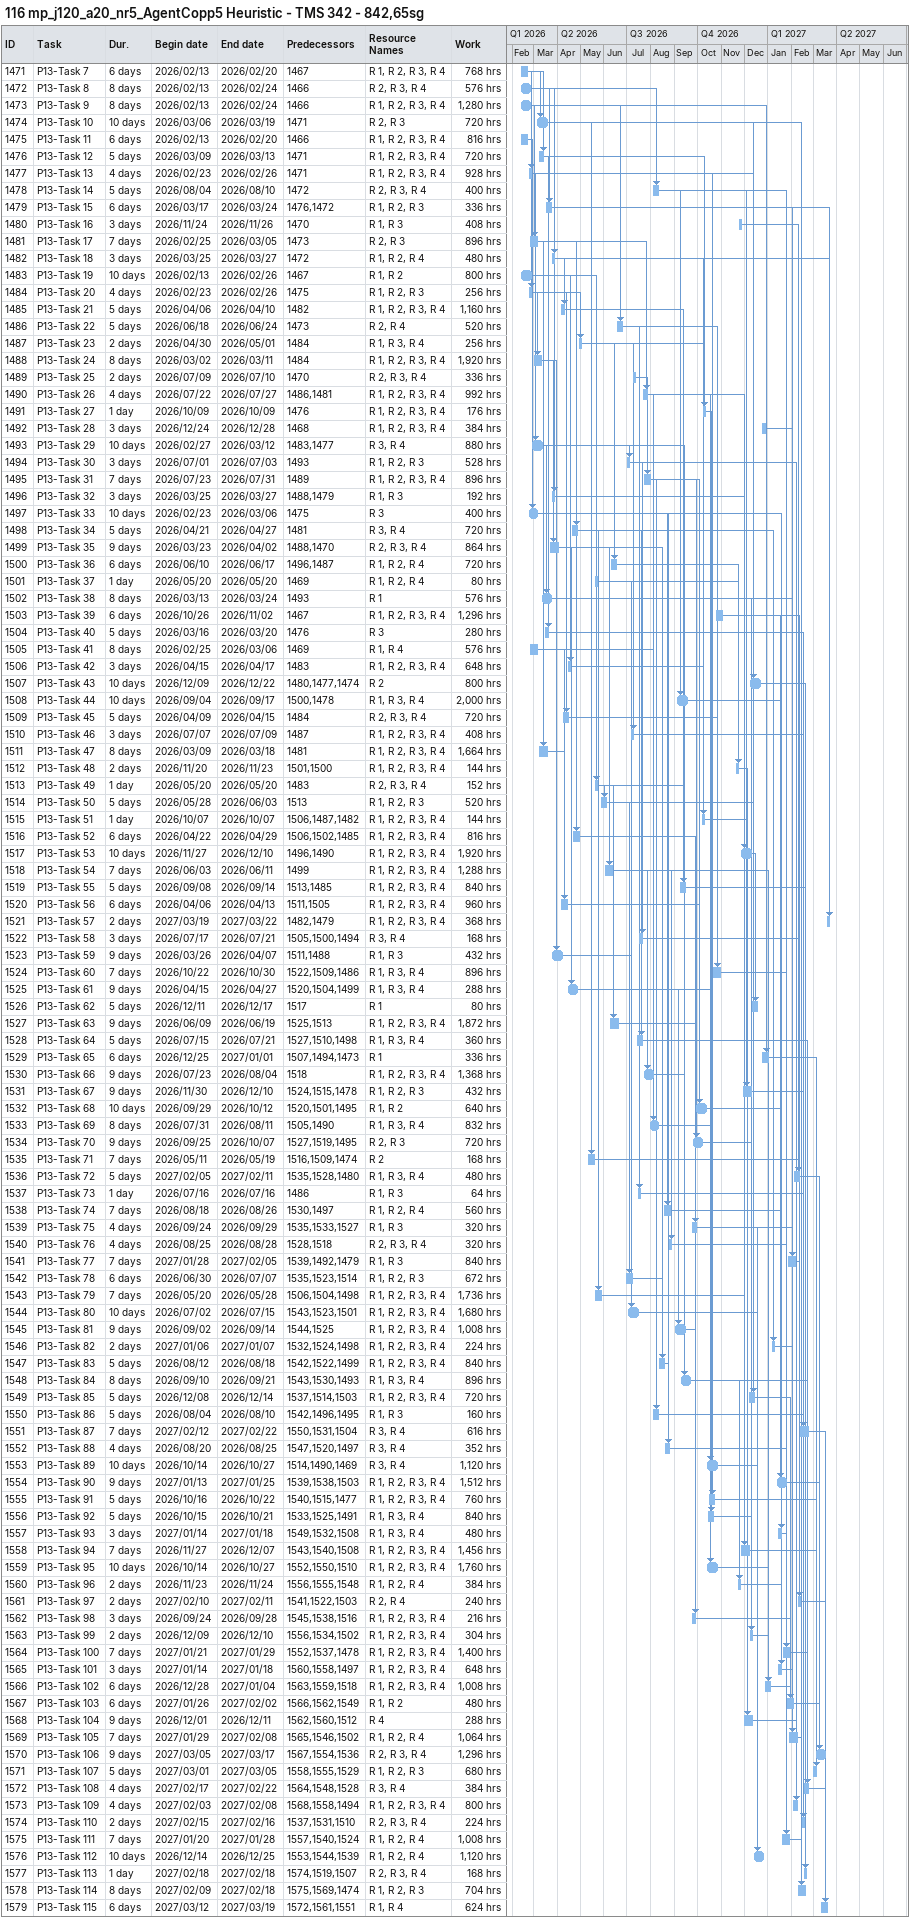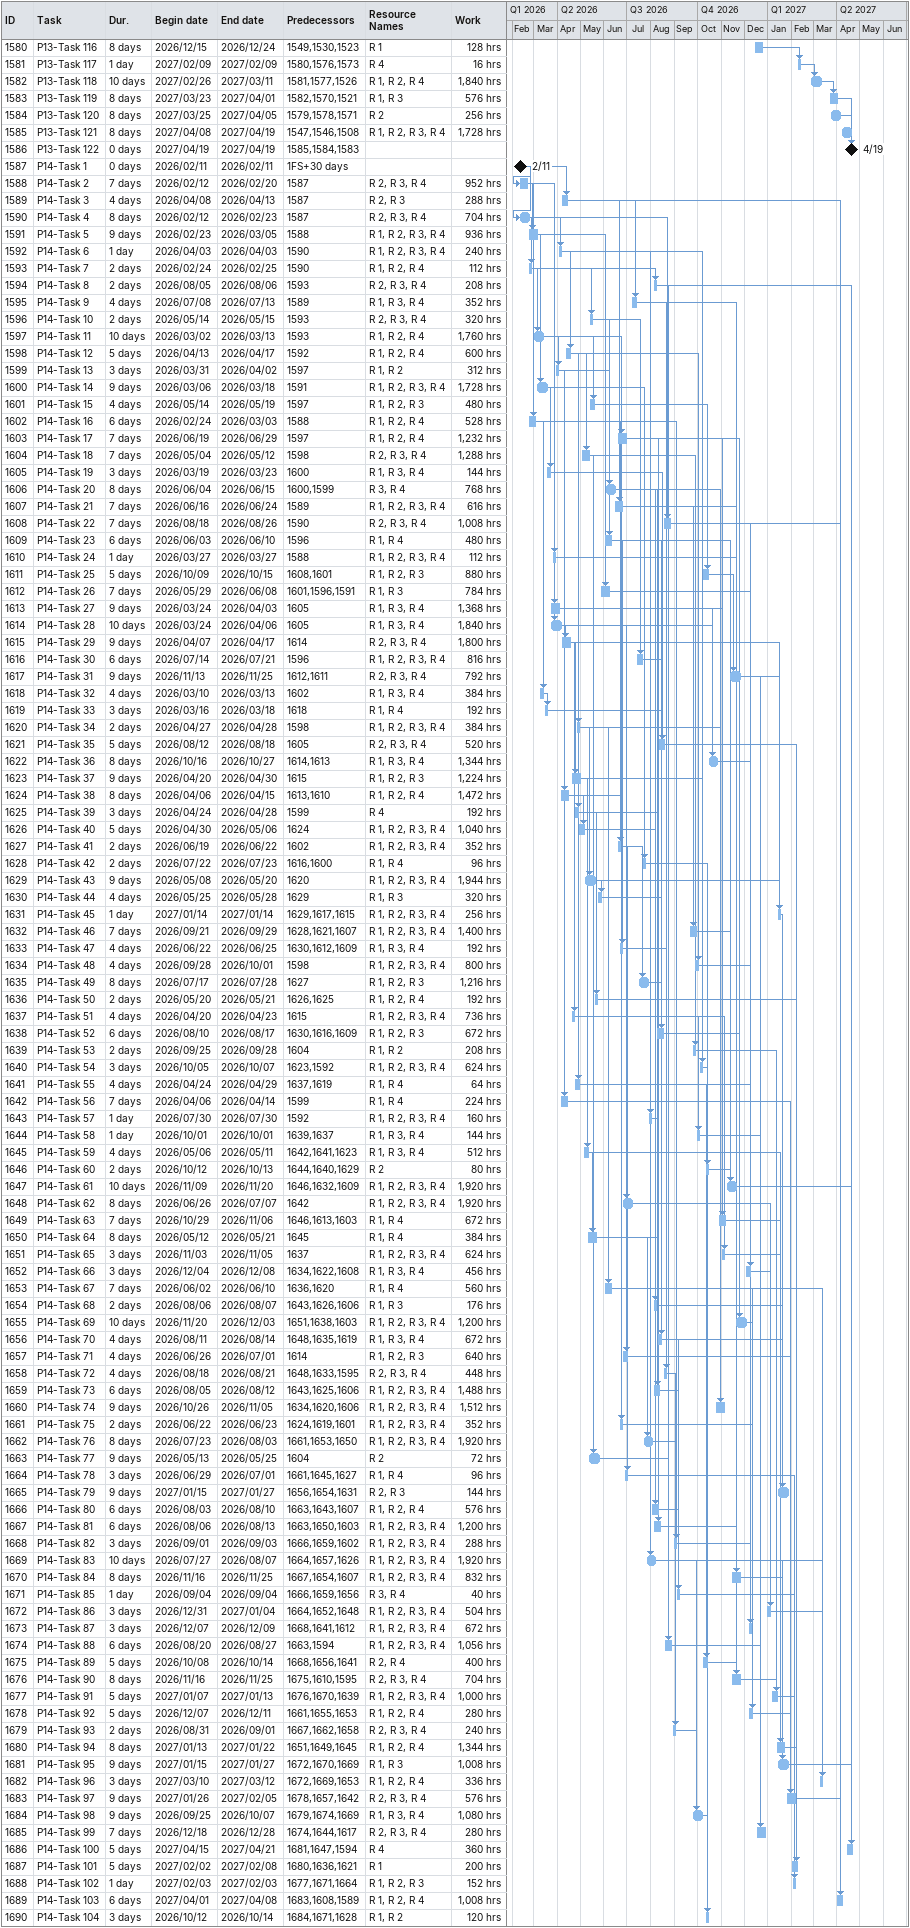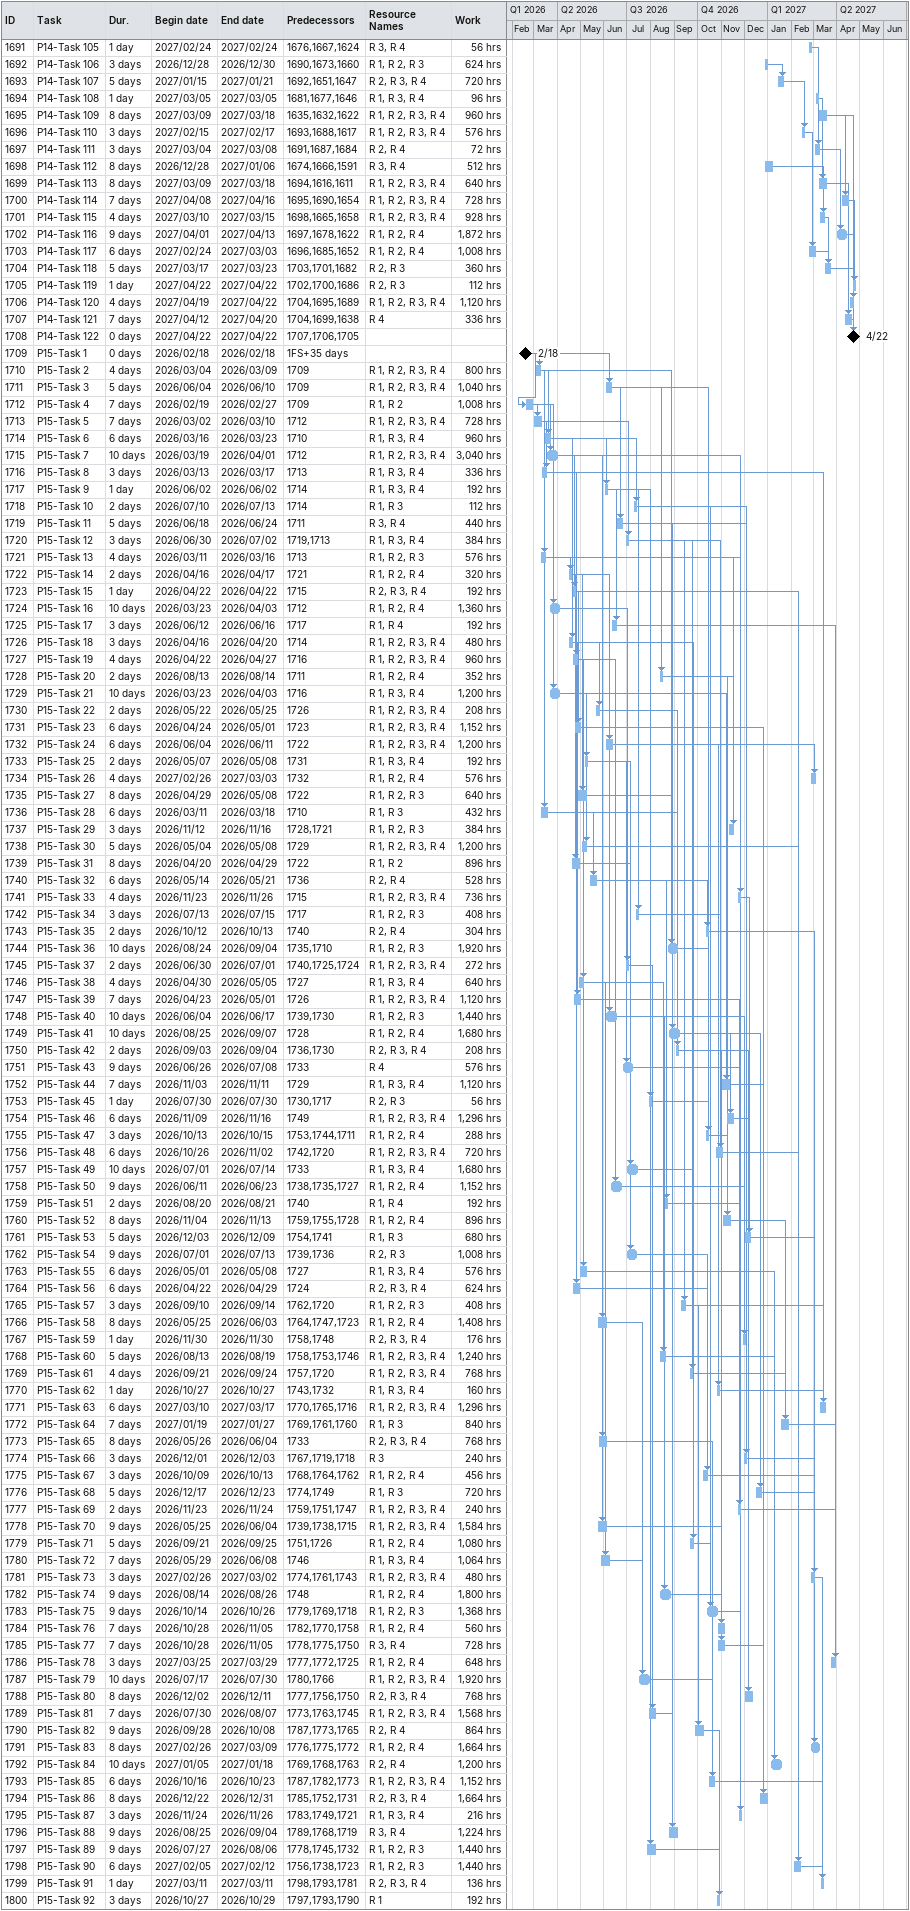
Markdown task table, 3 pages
116 mp_j120_a20_nr5_AgentCopp5 Heuristic - TMS 342 - 842,65sg

| ID | Task | Duration | Start | Finish | Predecessors | Resources | Work (h) |
|---|---|---|---|---|---|---|---|
| 1471 | P13-Task 7 | 6d | 2026-02-13 | 2026-02-20 | 1467 | R 1, R 2, R 3, R 4 | 768 |
| 1472 | P13-Task 8 | 8d | 2026-02-13 | 2026-02-24 | 1466 | R 2, R 3, R 4 | 576 |
| 1473 | P13-Task 9 | 8d | 2026-02-13 | 2026-02-24 | 1466 | R 1, R 2, R 3, R 4 | 1280 |
| 1474 | P13-Task 10 | 10d | 2026-03-06 | 2026-03-19 | 1471 | R 2, R 3 | 720 |
| 1475 | P13-Task 11 | 6d | 2026-02-13 | 2026-02-20 | 1466 | R 1, R 2, R 3, R 4 | 816 |
| 1476 | P13-Task 12 | 5d | 2026-03-09 | 2026-03-13 | 1471 | R 1, R 2, R 3, R 4 | 720 |
| 1477 | P13-Task 13 | 4d | 2026-02-23 | 2026-02-26 | 1471 | R 1, R 2, R 3, R 4 | 928 |
| 1478 | P13-Task 14 | 5d | 2026-08-04 | 2026-08-10 | 1472 | R 2, R 3, R 4 | 400 |
| 1479 | P13-Task 15 | 6d | 2026-03-17 | 2026-03-24 | 1476, 1472 | R 1, R 2, R 3 | 336 |
| 1480 | P13-Task 16 | 3d | 2026-11-24 | 2026-11-26 | 1470 | R 1, R 3 | 408 |
| 1481 | P13-Task 17 | 7d | 2026-02-25 | 2026-03-05 | 1473 | R 2, R 3 | 896 |
| 1482 | P13-Task 18 | 3d | 2026-03-25 | 2026-03-27 | 1472 | R 1, R 2, R 4 | 480 |
| 1483 | P13-Task 19 | 10d | 2026-02-13 | 2026-02-26 | 1467 | R 1, R 2 | 800 |
| 1484 | P13-Task 20 | 4d | 2026-02-23 | 2026-02-26 | 1475 | R 1, R 2, R 3 | 256 |
| 1485 | P13-Task 21 | 5d | 2026-04-06 | 2026-04-10 | 1482 | R 1, R 2, R 3, R 4 | 1160 |
| 1486 | P13-Task 22 | 5d | 2026-06-18 | 2026-06-24 | 1473 | R 2, R 4 | 520 |
| 1487 | P13-Task 23 | 2d | 2026-04-30 | 2026-05-01 | 1484 | R 1, R 3, R 4 | 256 |
| 1488 | P13-Task 24 | 8d | 2026-03-02 | 2026-03-11 | 1484 | R 1, R 2, R 3, R 4 | 1920 |
| 1489 | P13-Task 25 | 2d | 2026-07-09 | 2026-07-10 | 1470 | R 2, R 3, R 4 | 336 |
| 1490 | P13-Task 26 | 4d | 2026-07-22 | 2026-07-27 | 1486, 1481 | R 1, R 2, R 3, R 4 | 992 |
| 1491 | P13-Task 27 | 1d | 2026-10-09 | 2026-10-09 | 1476 | R 1, R 2, R 3, R 4 | 176 |
| 1492 | P13-Task 28 | 3d | 2026-12-24 | 2026-12-28 | 1468 | R 1, R 2, R 3, R 4 | 384 |
| 1493 | P13-Task 29 | 10d | 2026-02-27 | 2026-03-12 | 1483, 1477 | R 3, R 4 | 880 |
| 1494 | P13-Task 30 | 3d | 2026-07-01 | 2026-07-03 | 1493 | R 1, R 2, R 3 | 528 |
| 1495 | P13-Task 31 | 7d | 2026-07-23 | 2026-07-31 | 1489 | R 1, R 2, R 3, R 4 | 896 |
| 1496 | P13-Task 32 | 3d | 2026-03-25 | 2026-03-27 | 1488, 1479 | R 1, R 3 | 192 |
| 1497 | P13-Task 33 | 10d | 2026-02-23 | 2026-03-06 | 1475 | R 3 | 400 |
| 1498 | P13-Task 34 | 5d | 2026-04-21 | 2026-04-27 | 1481 | R 3, R 4 | 720 |
| 1499 | P13-Task 35 | 9d | 2026-03-23 | 2026-04-02 | 1488, 1470 | R 2, R 3, R 4 | 864 |
| 1500 | P13-Task 36 | 6d | 2026-06-10 | 2026-06-17 | 1496, 1487 | R 1, R 2, R 4 | 720 |
| 1501 | P13-Task 37 | 1d | 2026-05-20 | 2026-05-20 | 1469 | R 1, R 2, R 4 | 80 |
| 1502 | P13-Task 38 | 8d | 2026-03-13 | 2026-03-24 | 1493 | R 1 | 576 |
| 1503 | P13-Task 39 | 6d | 2026-10-26 | 2026-11-02 | 1467 | R 1, R 2, R 3, R 4 | 1296 |
| 1504 | P13-Task 40 | 5d | 2026-03-16 | 2026-03-20 | 1476 | R 3 | 280 |
| 1505 | P13-Task 41 | 8d | 2026-02-25 | 2026-03-06 | 1469 | R 1, R 4 | 576 |
| 1506 | P13-Task 42 | 3d | 2026-04-15 | 2026-04-17 | 1483 | R 1, R 2, R 3, R 4 | 648 |
| 1507 | P13-Task 43 | 10d | 2026-12-09 | 2026-12-22 | 1480, 1477, 1474 | R 2 | 800 |
| 1508 | P13-Task 44 | 10d | 2026-09-04 | 2026-09-17 | 1500, 1478 | R 1, R 3, R 4 | 2000 |
| 1509 | P13-Task 45 | 5d | 2026-04-09 | 2026-04-15 | 1484 | R 2, R 3, R 4 | 720 |
| 1510 | P13-Task 46 | 3d | 2026-07-07 | 2026-07-09 | 1487 | R 1, R 2, R 3, R 4 | 408 |
| 1511 | P13-Task 47 | 8d | 2026-03-09 | 2026-03-18 | 1481 | R 1, R 2, R 3, R 4 | 1664 |
| 1512 | P13-Task 48 | 2d | 2026-11-20 | 2026-11-23 | 1501, 1500 | R 1, R 2, R 3, R 4 | 144 |
| 1513 | P13-Task 49 | 1d | 2026-05-20 | 2026-05-20 | 1483 | R 2, R 3, R 4 | 152 |
| 1514 | P13-Task 50 | 5d | 2026-05-28 | 2026-06-03 | 1513 | R 1, R 2, R 3 | 520 |
| 1515 | P13-Task 51 | 1d | 2026-10-07 | 2026-10-07 | 1506, 1487, 1482 | R 1, R 2, R 3, R 4 | 144 |
| 1516 | P13-Task 52 | 6d | 2026-04-22 | 2026-04-29 | 1506, 1502, 1485 | R 1, R 2, R 3, R 4 | 816 |
| 1517 | P13-Task 53 | 10d | 2026-11-27 | 2026-12-10 | 1496, 1490 | R 1, R 2, R 3, R 4 | 1920 |
| 1518 | P13-Task 54 | 7d | 2026-06-03 | 2026-06-11 | 1499 | R 1, R 2, R 3, R 4 | 1288 |
| 1519 | P13-Task 55 | 5d | 2026-09-08 | 2026-09-14 | 1513, 1485 | R 1, R 2, R 3, R 4 | 840 |
| 1520 | P13-Task 56 | 6d | 2026-04-06 | 2026-04-13 | 1511, 1505 | R 1, R 2, R 3, R 4 | 960 |
| 1521 | P13-Task 57 | 2d | 2027-03-19 | 2027-03-22 | 1482, 1479 | R 1, R 2, R 3, R 4 | 368 |
| 1522 | P13-Task 58 | 3d | 2026-07-17 | 2026-07-21 | 1505, 1500, 1494 | R 3, R 4 | 168 |
| 1523 | P13-Task 59 | 9d | 2026-03-26 | 2026-04-07 | 1511, 1488 | R 1, R 3 | 432 |
| 1524 | P13-Task 60 | 7d | 2026-10-22 | 2026-10-30 | 1522, 1509, 1486 | R 1, R 3, R 4 | 896 |
| 1525 | P13-Task 61 | 9d | 2026-04-15 | 2026-04-27 | 1520, 1504, 1499 | R 1, R 3, R 4 | 288 |
| 1526 | P13-Task 62 | 5d | 2026-12-11 | 2026-12-17 | 1517 | R 1 | 80 |
| 1527 | P13-Task 63 | 9d | 2026-06-09 | 2026-06-19 | 1525, 1513 | R 1, R 2, R 3, R 4 | 1872 |
| 1528 | P13-Task 64 | 5d | 2026-07-15 | 2026-07-21 | 1527, 1510, 1498 | R 1, R 3, R 4 | 360 |
| 1529 | P13-Task 65 | 6d | 2026-12-25 | 2027-01-01 | 1507, 1494, 1473 | R 1 | 336 |
| 1530 | P13-Task 66 | 9d | 2026-07-23 | 2026-08-04 | 1518 | R 1, R 2, R 3, R 4 | 1368 |
| 1531 | P13-Task 67 | 9d | 2026-11-30 | 2026-12-10 | 1524, 1515, 1478 | R 1, R 2, R 3 | 432 |
| 1532 | P13-Task 68 | 10d | 2026-09-29 | 2026-10-12 | 1520, 1501, 1495 | R 1, R 2 | 640 |
| 1533 | P13-Task 69 | 8d | 2026-07-31 | 2026-08-11 | 1505, 1490 | R 1, R 3, R 4 | 832 |
| 1534 | P13-Task 70 | 9d | 2026-09-25 | 2026-10-07 | 1527, 1519, 1495 | R 2, R 3 | 720 |
| 1535 | P13-Task 71 | 7d | 2026-05-11 | 2026-05-19 | 1516, 1509, 1474 | R 2 | 168 |
| 1536 | P13-Task 72 | 5d | 2027-02-05 | 2027-02-11 | 1535, 1528, 1480 | R 1, R 3, R 4 | 480 |
| 1537 | P13-Task 73 | 1d | 2026-07-16 | 2026-07-16 | 1486 | R 1, R 3 | 64 |
| 1538 | P13-Task 74 | 7d | 2026-08-18 | 2026-08-26 | 1530, 1497 | R 1, R 2, R 4 | 560 |
| 1539 | P13-Task 75 | 4d | 2026-09-24 | 2026-09-29 | 1535, 1533, 1527 | R 1, R 3 | 320 |
| 1540 | P13-Task 76 | 4d | 2026-08-25 | 2026-08-28 | 1528, 1518 | R 2, R 3, R 4 | 320 |
| 1541 | P13-Task 77 | 7d | 2027-01-28 | 2027-02-05 | 1539, 1492, 1479 | R 1, R 3 | 840 |
| 1542 | P13-Task 78 | 6d | 2026-06-30 | 2026-07-07 | 1535, 1523, 1514 | R 1, R 2, R 3 | 672 |
| 1543 | P13-Task 79 | 7d | 2026-05-20 | 2026-05-28 | 1506, 1504, 1498 | R 1, R 2, R 3, R 4 | 1736 |
| 1544 | P13-Task 80 | 10d | 2026-07-02 | 2026-07-15 | 1543, 1523, 1501 | R 1, R 2, R 3, R 4 | 1680 |
| 1545 | P13-Task 81 | 9d | 2026-09-02 | 2026-09-14 | 1544, 1525 | R 1, R 2, R 3, R 4 | 1008 |
| 1546 | P13-Task 82 | 2d | 2027-01-06 | 2027-01-07 | 1532, 1524, 1498 | R 1, R 2, R 3, R 4 | 224 |
| 1547 | P13-Task 83 | 5d | 2026-08-12 | 2026-08-18 | 1542, 1522, 1499 | R 1, R 2, R 3, R 4 | 840 |
| 1548 | P13-Task 84 | 8d | 2026-09-10 | 2026-09-21 | 1543, 1530, 1493 | R 1, R 3, R 4 | 896 |
| 1549 | P13-Task 85 | 5d | 2026-12-08 | 2026-12-14 | 1537, 1514, 1503 | R 1, R 2, R 3, R 4 | 720 |
| 1550 | P13-Task 86 | 5d | 2026-08-04 | 2026-08-10 | 1542, 1496, 1495 | R 1, R 3 | 160 |
| 1551 | P13-Task 87 | 7d | 2027-02-12 | 2027-02-22 | 1550, 1531, 1504 | R 3, R 4 | 616 |
| 1552 | P13-Task 88 | 4d | 2026-08-20 | 2026-08-25 | 1547, 1520, 1497 | R 3, R 4 | 352 |
| 1553 | P13-Task 89 | 10d | 2026-10-14 | 2026-10-27 | 1514, 1490, 1469 | R 3, R 4 | 1120 |
| 1554 | P13-Task 90 | 9d | 2027-01-13 | 2027-01-25 | 1539, 1538, 1503 | R 1, R 2, R 3, R 4 | 1512 |
| 1555 | P13-Task 91 | 5d | 2026-10-16 | 2026-10-22 | 1540, 1515, 1477 | R 1, R 2, R 3, R 4 | 760 |
| 1556 | P13-Task 92 | 5d | 2026-10-15 | 2026-10-21 | 1533, 1525, 1491 | R 1, R 3, R 4 | 840 |
| 1557 | P13-Task 93 | 3d | 2027-01-14 | 2027-01-18 | 1549, 1532, 1508 | R 1, R 3, R 4 | 480 |
| 1558 | P13-Task 94 | 7d | 2026-11-27 | 2026-12-07 | 1543, 1540, 1508 | R 1, R 2, R 3, R 4 | 1456 |
| 1559 | P13-Task 95 | 10d | 2026-10-14 | 2026-10-27 | 1552, 1550, 1510 | R 1, R 2, R 3, R 4 | 1760 |
| 1560 | P13-Task 96 | 2d | 2026-11-23 | 2026-11-24 | 1556, 1555, 1548 | R 1, R 2, R 4 | 384 |
| 1561 | P13-Task 97 | 2d | 2027-02-10 | 2027-02-11 | 1541, 1522, 1503 | R 2, R 4 | 240 |
| 1562 | P13-Task 98 | 3d | 2026-09-24 | 2026-09-28 | 1545, 1538, 1516 | R 1, R 2, R 3, R 4 | 216 |
| 1563 | P13-Task 99 | 2d | 2026-12-09 | 2026-12-10 | 1556, 1534, 1502 | R 1, R 2, R 3, R 4 | 304 |
| 1564 | P13-Task 100 | 7d | 2027-01-21 | 2027-01-29 | 1552, 1537, 1478 | R 1, R 2, R 3, R 4 | 1400 |
| 1565 | P13-Task 101 | 3d | 2027-01-14 | 2027-01-18 | 1560, 1558, 1497 | R 1, R 2, R 3, R 4 | 648 |
| 1566 | P13-Task 102 | 6d | 2026-12-28 | 2027-01-04 | 1563, 1559, 1518 | R 1, R 2, R 3, R 4 | 1008 |
| 1567 | P13-Task 103 | 6d | 2027-01-26 | 2027-02-02 | 1566, 1562, 1549 | R 1, R 2 | 480 |
| 1568 | P13-Task 104 | 9d | 2026-12-01 | 2026-12-11 | 1562, 1560, 1512 | R 4 | 288 |
| 1569 | P13-Task 105 | 7d | 2027-01-29 | 2027-02-08 | 1565, 1546, 1502 | R 1, R 2, R 4 | 1064 |
| 1570 | P13-Task 106 | 9d | 2027-03-05 | 2027-03-17 | 1567, 1554, 1536 | R 2, R 3, R 4 | 1296 |
| 1571 | P13-Task 107 | 5d | 2027-03-01 | 2027-03-05 | 1558, 1555, 1529 | R 1, R 2, R 3 | 680 |
| 1572 | P13-Task 108 | 4d | 2027-02-17 | 2027-02-22 | 1564, 1548, 1528 | R 3, R 4 | 384 |
| 1573 | P13-Task 109 | 4d | 2027-02-03 | 2027-02-08 | 1568, 1558, 1494 | R 1, R 2, R 3, R 4 | 800 |
| 1574 | P13-Task 110 | 2d | 2027-02-15 | 2027-02-16 | 1537, 1531, 1510 | R 2, R 3, R 4 | 224 |
| 1575 | P13-Task 111 | 7d | 2027-01-20 | 2027-01-28 | 1557, 1540, 1524 | R 1, R 2, R 4 | 1008 |
| 1576 | P13-Task 112 | 10d | 2026-12-14 | 2026-12-25 | 1553, 1544, 1539 | R 1, R 2, R 4 | 1120 |
| 1577 | P13-Task 113 | 1d | 2027-02-18 | 2027-02-18 | 1574, 1519, 1507 | R 2, R 3, R 4 | 168 |
| 1578 | P13-Task 114 | 8d | 2027-02-09 | 2027-02-18 | 1575, 1569, 1474 | R 1, R 2, R 3 | 704 |
| 1579 | P13-Task 115 | 6d | 2027-03-12 | 2027-03-19 | 1572, 1561, 1551 | R 1, R 4 | 624 |
| 1580 | P13-Task 116 | 8d | 2026-12-15 | 2026-12-24 | 1549, 1530, 1523 | R 1 | 128 |
| 1581 | P13-Task 117 | 1d | 2027-02-09 | 2027-02-09 | 1580, 1576, 1573 | R 4 | 16 |
| 1582 | P13-Task 118 | 10d | 2027-02-26 | 2027-03-11 | 1581, 1577, 1526 | R 1, R 2, R 4 | 1840 |
| 1583 | P13-Task 119 | 8d | 2027-03-23 | 2027-04-01 | 1582, 1570, 1521 | R 1, R 3 | 576 |
| 1584 | P13-Task 120 | 8d | 2027-03-25 | 2027-04-05 | 1579, 1578, 1571 | R 2 | 256 |
| 1585 | P13-Task 121 | 8d | 2027-04-08 | 2027-04-19 | 1547, 1546, 1508 | R 1, R 2, R 3, R 4 | 1728 |
| 1586 | P13-Task 122 | 0d | 2027-04-19 | 2027-04-19 | 1585, 1584, 1583 |  |  |
| 1587 | P14-Task 1 | 0d | 2026-02-11 | 2026-02-11 | 1FS+30d |  |  |
| 1588 | P14-Task 2 | 7d | 2026-02-12 | 2026-02-20 | 1587 | R 2, R 3, R 4 | 952 |
| 1589 | P14-Task 3 | 4d | 2026-04-08 | 2026-04-13 | 1587 | R 2, R 3 | 288 |
| 1590 | P14-Task 4 | 8d | 2026-02-12 | 2026-02-23 | 1587 | R 2, R 3, R 4 | 704 |
| 1591 | P14-Task 5 | 9d | 2026-02-23 | 2026-03-05 | 1588 | R 1, R 2, R 3, R 4 | 936 |
| 1592 | P14-Task 6 | 1d | 2026-04-03 | 2026-04-03 | 1590 | R 1, R 2, R 3, R 4 | 240 |
| 1593 | P14-Task 7 | 2d | 2026-02-24 | 2026-02-25 | 1590 | R 1, R 2, R 4 | 112 |
| 1594 | P14-Task 8 | 2d | 2026-08-05 | 2026-08-06 | 1593 | R 2, R 3, R 4 | 208 |
| 1595 | P14-Task 9 | 4d | 2026-07-08 | 2026-07-13 | 1589 | R 1, R 3, R 4 | 352 |
| 1596 | P14-Task 10 | 2d | 2026-05-14 | 2026-05-15 | 1593 | R 2, R 3, R 4 | 320 |
| 1597 | P14-Task 11 | 10d | 2026-03-02 | 2026-03-13 | 1593 | R 1, R 2, R 4 | 1760 |
| 1598 | P14-Task 12 | 5d | 2026-04-13 | 2026-04-17 | 1592 | R 1, R 2, R 4 | 600 |
| 1599 | P14-Task 13 | 3d | 2026-03-31 | 2026-04-02 | 1597 | R 1, R 2 | 312 |
| 1600 | P14-Task 14 | 9d | 2026-03-06 | 2026-03-18 | 1591 | R 1, R 2, R 3, R 4 | 1728 |
| 1601 | P14-Task 15 | 4d | 2026-05-14 | 2026-05-19 | 1597 | R 1, R 2, R 3 | 480 |
| 1602 | P14-Task 16 | 6d | 2026-02-24 | 2026-03-03 | 1588 | R 1, R 2, R 4 | 528 |
| 1603 | P14-Task 17 | 7d | 2026-06-19 | 2026-06-29 | 1597 | R 1, R 2, R 4 | 1232 |
| 1604 | P14-Task 18 | 7d | 2026-05-04 | 2026-05-12 | 1598 | R 2, R 3, R 4 | 1288 |
| 1605 | P14-Task 19 | 3d | 2026-03-19 | 2026-03-23 | 1600 | R 1, R 3, R 4 | 144 |
| 1606 | P14-Task 20 | 8d | 2026-06-04 | 2026-06-15 | 1600, 1599 | R 3, R 4 | 768 |
| 1607 | P14-Task 21 | 7d | 2026-06-16 | 2026-06-24 | 1589 | R 1, R 2, R 3, R 4 | 616 |
| 1608 | P14-Task 22 | 7d | 2026-08-18 | 2026-08-26 | 1590 | R 2, R 3, R 4 | 1008 |
| 1609 | P14-Task 23 | 6d | 2026-06-03 | 2026-06-10 | 1596 | R 1, R 4 | 480 |
| 1610 | P14-Task 24 | 1d | 2026-03-27 | 2026-03-27 | 1588 | R 1, R 2, R 3, R 4 | 112 |
| 1611 | P14-Task 25 | 5d | 2026-10-09 | 2026-10-15 | 1608, 1601 | R 1, R 2, R 3 | 880 |
| 1612 | P14-Task 26 | 7d | 2026-05-29 | 2026-06-08 | 1601, 1596, 1591 | R 1, R 3 | 784 |
| 1613 | P14-Task 27 | 9d | 2026-03-24 | 2026-04-03 | 1605 | R 1, R 3, R 4 | 1368 |
| 1614 | P14-Task 28 | 10d | 2026-03-24 | 2026-04-06 | 1605 | R 1, R 3, R 4 | 1840 |
| 1615 | P14-Task 29 | 9d | 2026-04-07 | 2026-04-17 | 1614 | R 2, R 3, R 4 | 1800 |
| 1616 | P14-Task 30 | 6d | 2026-07-14 | 2026-07-21 | 1596 | R 1, R 2, R 3, R 4 | 816 |
| 1617 | P14-Task 31 | 9d | 2026-11-13 | 2026-11-25 | 1612, 1611 | R 2, R 3, R 4 | 792 |
| 1618 | P14-Task 32 | 4d | 2026-03-10 | 2026-03-13 | 1602 | R 1, R 3, R 4 | 384 |
| 1619 | P14-Task 33 | 3d | 2026-03-16 | 2026-03-18 | 1618 | R 1, R 4 | 192 |
| 1620 | P14-Task 34 | 2d | 2026-04-27 | 2026-04-28 | 1598 | R 1, R 2, R 3, R 4 | 384 |
| 1621 | P14-Task 35 | 5d | 2026-08-12 | 2026-08-18 | 1605 | R 2, R 3, R 4 | 520 |
| 1622 | P14-Task 36 | 8d | 2026-10-16 | 2026-10-27 | 1614, 1613 | R 1, R 3, R 4 | 1344 |
| 1623 | P14-Task 37 | 9d | 2026-04-20 | 2026-04-30 | 1615 | R 1, R 2, R 3 | 1224 |
| 1624 | P14-Task 38 | 8d | 2026-04-06 | 2026-04-15 | 1613, 1610 | R 1, R 2, R 4 | 1472 |
| 1625 | P14-Task 39 | 3d | 2026-04-24 | 2026-04-28 | 1599 | R 4 | 192 |
| 1626 | P14-Task 40 | 5d | 2026-04-30 | 2026-05-06 | 1624 | R 1, R 2, R 3, R 4 | 1040 |
| 1627 | P14-Task 41 | 2d | 2026-06-19 | 2026-06-22 | 1602 | R 1, R 2, R 3, R 4 | 352 |
| 1628 | P14-Task 42 | 2d | 2026-07-22 | 2026-07-23 | 1616, 1600 | R 1, R 4 | 96 |
| 1629 | P14-Task 43 | 9d | 2026-05-08 | 2026-05-20 | 1620 | R 1, R 2, R 3, R 4 | 1944 |
| 1630 | P14-Task 44 | 4d | 2026-05-25 | 2026-05-28 | 1629 | R 1, R 3 | 320 |
| 1631 | P14-Task 45 | 1d | 2027-01-14 | 2027-01-14 | 1629, 1617, 1615 | R 1, R 2, R 3, R 4 | 256 |
| 1632 | P14-Task 46 | 7d | 2026-09-21 | 2026-09-29 | 1628, 1621, 1607 | R 1, R 2, R 3, R 4 | 1400 |
| 1633 | P14-Task 47 | 4d | 2026-06-22 | 2026-06-25 | 1630, 1612, 1609 | R 1, R 3, R 4 | 192 |
| 1634 | P14-Task 48 | 4d | 2026-09-28 | 2026-10-01 | 1598 | R 1, R 2, R 3, R 4 | 800 |
| 1635 | P14-Task 49 | 8d | 2026-07-17 | 2026-07-28 | 1627 | R 1, R 2, R 3 | 1216 |
| 1636 | P14-Task 50 | 2d | 2026-05-20 | 2026-05-21 | 1626, 1625 | R 1, R 2, R 4 | 192 |
| 1637 | P14-Task 51 | 4d | 2026-04-20 | 2026-04-23 | 1615 | R 1, R 2, R 3, R 4 | 736 |
| 1638 | P14-Task 52 | 6d | 2026-08-10 | 2026-08-17 | 1630, 1616, 1609 | R 1, R 2, R 3 | 672 |
| 1639 | P14-Task 53 | 2d | 2026-09-25 | 2026-09-28 | 1604 | R 1, R 2 | 208 |
| 1640 | P14-Task 54 | 3d | 2026-10-05 | 2026-10-07 | 1623, 1592 | R 1, R 2, R 3, R 4 | 624 |
| 1641 | P14-Task 55 | 4d | 2026-04-24 | 2026-04-29 | 1637, 1619 | R 1, R 4 | 64 |
| 1642 | P14-Task 56 | 7d | 2026-04-06 | 2026-04-14 | 1599 | R 1, R 4 | 224 |
| 1643 | P14-Task 57 | 1d | 2026-07-30 | 2026-07-30 | 1592 | R 1, R 2, R 3, R 4 | 160 |
| 1644 | P14-Task 58 | 1d | 2026-10-01 | 2026-10-01 | 1639, 1637 | R 1, R 3, R 4 | 144 |
| 1645 | P14-Task 59 | 4d | 2026-05-06 | 2026-05-11 | 1642, 1641, 1623 | R 1, R 3, R 4 | 512 |
| 1646 | P14-Task 60 | 2d | 2026-10-12 | 2026-10-13 | 1644, 1640, 1629 | R 2 | 80 |
| 1647 | P14-Task 61 | 10d | 2026-11-09 | 2026-11-20 | 1646, 1632, 1609 | R 1, R 2, R 3, R 4 | 1920 |
| 1648 | P14-Task 62 | 8d | 2026-06-26 | 2026-07-07 | 1642 | R 1, R 2, R 3, R 4 | 1920 |
| 1649 | P14-Task 63 | 7d | 2026-10-29 | 2026-11-06 | 1646, 1613, 1603 | R 1, R 4 | 672 |
| 1650 | P14-Task 64 | 8d | 2026-05-12 | 2026-05-21 | 1645 | R 1, R 4 | 384 |
| 1651 | P14-Task 65 | 3d | 2026-11-03 | 2026-11-05 | 1637 | R 1, R 2, R 3, R 4 | 624 |
| 1652 | P14-Task 66 | 3d | 2026-12-04 | 2026-12-08 | 1634, 1622, 1608 | R 1, R 3, R 4 | 456 |
| 1653 | P14-Task 67 | 7d | 2026-06-02 | 2026-06-10 | 1636, 1620 | R 1, R 4 | 560 |
| 1654 | P14-Task 68 | 2d | 2026-08-06 | 2026-08-07 | 1643, 1626, 1606 | R 1, R 3 | 176 |
| 1655 | P14-Task 69 | 10d | 2026-11-20 | 2026-12-03 | 1651, 1638, 1603 | R 1, R 2, R 3, R 4 | 1200 |
| 1656 | P14-Task 70 | 4d | 2026-08-11 | 2026-08-14 | 1648, 1635, 1619 | R 1, R 3, R 4 | 672 |
| 1657 | P14-Task 71 | 4d | 2026-06-26 | 2026-07-01 | 1614 | R 1, R 2, R 3 | 640 |
| 1658 | P14-Task 72 | 4d | 2026-08-18 | 2026-08-21 | 1648, 1633, 1595 | R 2, R 3, R 4 | 448 |
| 1659 | P14-Task 73 | 6d | 2026-08-05 | 2026-08-12 | 1643, 1625, 1606 | R 1, R 2, R 3, R 4 | 1488 |
| 1660 | P14-Task 74 | 9d | 2026-10-26 | 2026-11-05 | 1634, 1620, 1606 | R 1, R 2, R 3, R 4 | 1512 |
| 1661 | P14-Task 75 | 2d | 2026-06-22 | 2026-06-23 | 1624, 1619, 1601 | R 1, R 2, R 3, R 4 | 352 |
| 1662 | P14-Task 76 | 8d | 2026-07-23 | 2026-08-03 | 1661, 1653, 1650 | R 1, R 2, R 3, R 4 | 1920 |
| 1663 | P14-Task 77 | 9d | 2026-05-13 | 2026-05-25 | 1604 | R 2 | 72 |
| 1664 | P14-Task 78 | 3d | 2026-06-29 | 2026-07-01 | 1661, 1645, 1627 | R 1, R 4 | 96 |
| 1665 | P14-Task 79 | 9d | 2027-01-15 | 2027-01-27 | 1656, 1654, 1631 | R 2, R 3 | 144 |
| 1666 | P14-Task 80 | 6d | 2026-08-03 | 2026-08-10 | 1663, 1643, 1607 | R 1, R 2, R 4 | 576 |
| 1667 | P14-Task 81 | 6d | 2026-08-06 | 2026-08-13 | 1663, 1650, 1603 | R 1, R 2, R 3, R 4 | 1200 |
| 1668 | P14-Task 82 | 3d | 2026-09-01 | 2026-09-03 | 1666, 1659, 1602 | R 1, R 2, R 3, R 4 | 288 |
| 1669 | P14-Task 83 | 10d | 2026-07-27 | 2026-08-07 | 1664, 1657, 1626 | R 1, R 2, R 3, R 4 | 1920 |
| 1670 | P14-Task 84 | 8d | 2026-11-16 | 2026-11-25 | 1667, 1654, 1607 | R 1, R 2, R 3, R 4 | 832 |
| 1671 | P14-Task 85 | 1d | 2026-09-04 | 2026-09-04 | 1666, 1659, 1656 | R 3, R 4 | 40 |
| 1672 | P14-Task 86 | 3d | 2026-12-31 | 2027-01-04 | 1664, 1652, 1648 | R 1, R 2, R 3, R 4 | 504 |
| 1673 | P14-Task 87 | 3d | 2026-12-07 | 2026-12-09 | 1668, 1641, 1612 | R 1, R 2, R 3, R 4 | 672 |
| 1674 | P14-Task 88 | 6d | 2026-08-20 | 2026-08-27 | 1663, 1594 | R 1, R 2, R 3, R 4 | 1056 |
| 1675 | P14-Task 89 | 5d | 2026-10-08 | 2026-10-14 | 1668, 1656, 1641 | R 2, R 4 | 400 |
| 1676 | P14-Task 90 | 8d | 2026-11-16 | 2026-11-25 | 1675, 1610, 1595 | R 2, R 3, R 4 | 704 |
| 1677 | P14-Task 91 | 5d | 2027-01-07 | 2027-01-13 | 1676, 1670, 1639 | R 1, R 2, R 3, R 4 | 1000 |
| 1678 | P14-Task 92 | 5d | 2026-12-07 | 2026-12-11 | 1661, 1655, 1653 | R 1, R 2, R 4 | 280 |
| 1679 | P14-Task 93 | 2d | 2026-08-31 | 2026-09-01 | 1667, 1662, 1658 | R 2, R 3, R 4 | 240 |
| 1680 | P14-Task 94 | 8d | 2027-01-13 | 2027-01-22 | 1651, 1649, 1645 | R 1, R 2, R 4 | 1344 |
| 1681 | P14-Task 95 | 9d | 2027-01-15 | 2027-01-27 | 1672, 1670, 1669 | R 1, R 3 | 1008 |
| 1682 | P14-Task 96 | 3d | 2027-03-10 | 2027-03-12 | 1672, 1669, 1653 | R 1, R 2, R 4 | 336 |
| 1683 | P14-Task 97 | 9d | 2027-01-26 | 2027-02-05 | 1678, 1657, 1642 | R 2, R 3, R 4 | 576 |
| 1684 | P14-Task 98 | 9d | 2026-09-25 | 2026-10-07 | 1679, 1674, 1669 | R 1, R 3, R 4 | 1080 |
| 1685 | P14-Task 99 | 7d | 2026-12-18 | 2026-12-28 | 1674, 1644, 1617 | R 2, R 3, R 4 | 280 |
| 1686 | P14-Task 100 | 5d | 2027-04-15 | 2027-04-21 | 1681, 1647, 1594 | R 4 | 360 |
| 1687 | P14-Task 101 | 5d | 2027-02-02 | 2027-02-08 | 1680, 1636, 1621 | R 1 | 200 |
| 1688 | P14-Task 102 | 1d | 2027-02-03 | 2027-02-03 | 1677, 1671, 1664 | R 1, R 2, R 3 | 152 |
| 1689 | P14-Task 103 | 6d | 2027-04-01 | 2027-04-08 | 1683, 1608, 1589 | R 1, R 2, R 4 | 1008 |
| 1690 | P14-Task 104 | 3d | 2026-10-12 | 2026-10-14 | 1684, 1671, 1628 | R 1, R 2 | 120 |
| 1691 | P14-Task 105 | 1d | 2027-02-24 | 2027-02-24 | 1676, 1667, 1624 | R 3, R 4 | 56 |
| 1692 | P14-Task 106 | 3d | 2026-12-28 | 2026-12-30 | 1690, 1673, 1660 | R 1, R 2, R 3 | 624 |
| 1693 | P14-Task 107 | 5d | 2027-01-15 | 2027-01-21 | 1692, 1651, 1647 | R 2, R 3, R 4 | 720 |
| 1694 | P14-Task 108 | 1d | 2027-03-05 | 2027-03-05 | 1681, 1677, 1646 | R 1, R 3, R 4 | 96 |
| 1695 | P14-Task 109 | 8d | 2027-03-09 | 2027-03-18 | 1635, 1632, 1622 | R 1, R 2, R 3, R 4 | 960 |
| 1696 | P14-Task 110 | 3d | 2027-02-15 | 2027-02-17 | 1693, 1688, 1617 | R 1, R 2, R 3, R 4 | 576 |
| 1697 | P14-Task 111 | 3d | 2027-03-04 | 2027-03-08 | 1691, 1687, 1684 | R 2, R 4 | 72 |
| 1698 | P14-Task 112 | 8d | 2026-12-28 | 2027-01-06 | 1674, 1666, 1591 | R 3, R 4 | 512 |
| 1699 | P14-Task 113 | 8d | 2027-03-09 | 2027-03-18 | 1694, 1616, 1611 | R 1, R 2, R 3, R 4 | 640 |
| 1700 | P14-Task 114 | 7d | 2027-04-08 | 2027-04-16 | 1695, 1690, 1654 | R 1, R 2, R 3, R 4 | 728 |
| 1701 | P14-Task 115 | 4d | 2027-03-10 | 2027-03-15 | 1698, 1665, 1658 | R 1, R 2, R 3, R 4 | 928 |
| 1702 | P14-Task 116 | 9d | 2027-04-01 | 2027-04-13 | 1697, 1678, 1622 | R 1, R 2, R 4 | 1872 |
| 1703 | P14-Task 117 | 6d | 2027-02-24 | 2027-03-03 | 1696, 1685, 1652 | R 1, R 2, R 4 | 1008 |
| 1704 | P14-Task 118 | 5d | 2027-03-17 | 2027-03-23 | 1703, 1701, 1682 | R 2, R 3 | 360 |
| 1705 | P14-Task 119 | 1d | 2027-04-22 | 2027-04-22 | 1702, 1700, 1686 | R 2, R 3 | 112 |
| 1706 | P14-Task 120 | 4d | 2027-04-19 | 2027-04-22 | 1704, 1695, 1689 | R 1, R 2, R 3, R 4 | 1120 |
| 1707 | P14-Task 121 | 7d | 2027-04-12 | 2027-04-20 | 1704, 1699, 1638 | R 4 | 336 |
| 1708 | P14-Task 122 | 0d | 2027-04-22 | 2027-04-22 | 1707, 1706, 1705 |  |  |
| 1709 | P15-Task 1 | 0d | 2026-02-18 | 2026-02-18 | 1FS+35d |  |  |
| 1710 | P15-Task 2 | 4d | 2026-03-04 | 2026-03-09 | 1709 | R 1, R 2, R 3, R 4 | 800 |
| 1711 | P15-Task 3 | 5d | 2026-06-04 | 2026-06-10 | 1709 | R 1, R 2, R 3, R 4 | 1040 |
| 1712 | P15-Task 4 | 7d | 2026-02-19 | 2026-02-27 | 1709 | R 1, R 2 | 1008 |
| 1713 | P15-Task 5 | 7d | 2026-03-02 | 2026-03-10 | 1712 | R 1, R 2, R 3, R 4 | 728 |
| 1714 | P15-Task 6 | 6d | 2026-03-16 | 2026-03-23 | 1710 | R 1, R 3, R 4 | 960 |
| 1715 | P15-Task 7 | 10d | 2026-03-19 | 2026-04-01 | 1712 | R 1, R 2, R 3, R 4 | 3040 |
| 1716 | P15-Task 8 | 3d | 2026-03-13 | 2026-03-17 | 1713 | R 1, R 3, R 4 | 336 |
| 1717 | P15-Task 9 | 1d | 2026-06-02 | 2026-06-02 | 1714 | R 1, R 3, R 4 | 192 |
| 1718 | P15-Task 10 | 2d | 2026-07-10 | 2026-07-13 | 1714 | R 1, R 3 | 112 |
| 1719 | P15-Task 11 | 5d | 2026-06-18 | 2026-06-24 | 1711 | R 3, R 4 | 440 |
| 1720 | P15-Task 12 | 3d | 2026-06-30 | 2026-07-02 | 1719, 1713 | R 1, R 3, R 4 | 384 |
| 1721 | P15-Task 13 | 4d | 2026-03-11 | 2026-03-16 | 1713 | R 1, R 2, R 3 | 576 |
| 1722 | P15-Task 14 | 2d | 2026-04-16 | 2026-04-17 | 1721 | R 1, R 2, R 4 | 320 |
| 1723 | P15-Task 15 | 1d | 2026-04-22 | 2026-04-22 | 1715 | R 2, R 3, R 4 | 192 |
| 1724 | P15-Task 16 | 10d | 2026-03-23 | 2026-04-03 | 1712 | R 1, R 2, R 4 | 1360 |
| 1725 | P15-Task 17 | 3d | 2026-06-12 | 2026-06-16 | 1717 | R 1, R 4 | 192 |
| 1726 | P15-Task 18 | 3d | 2026-04-16 | 2026-04-20 | 1714 | R 1, R 2, R 3, R 4 | 480 |
| 1727 | P15-Task 19 | 4d | 2026-04-22 | 2026-04-27 | 1716 | R 1, R 2, R 3, R 4 | 960 |
| 1728 | P15-Task 20 | 2d | 2026-08-13 | 2026-08-14 | 1711 | R 1, R 2, R 4 | 352 |
| 1729 | P15-Task 21 | 10d | 2026-03-23 | 2026-04-03 | 1716 | R 1, R 3, R 4 | 1200 |
| 1730 | P15-Task 22 | 2d | 2026-05-22 | 2026-05-25 | 1726 | R 1, R 2, R 3, R 4 | 208 |
| 1731 | P15-Task 23 | 6d | 2026-04-24 | 2026-05-01 | 1723 | R 1, R 2, R 3, R 4 | 1152 |
| 1732 | P15-Task 24 | 6d | 2026-06-04 | 2026-06-11 | 1722 | R 1, R 2, R 3, R 4 | 1200 |
| 1733 | P15-Task 25 | 2d | 2026-05-07 | 2026-05-08 | 1731 | R 1, R 3, R 4 | 192 |
| 1734 | P15-Task 26 | 4d | 2027-02-26 | 2027-03-03 | 1732 | R 1, R 2, R 4 | 576 |
| 1735 | P15-Task 27 | 8d | 2026-04-29 | 2026-05-08 | 1722 | R 1, R 2, R 3 | 640 |
| 1736 | P15-Task 28 | 6d | 2026-03-11 | 2026-03-18 | 1710 | R 1, R 3 | 432 |
| 1737 | P15-Task 29 | 3d | 2026-11-12 | 2026-11-16 | 1728, 1721 | R 1, R 2, R 3 | 384 |
| 1738 | P15-Task 30 | 5d | 2026-05-04 | 2026-05-08 | 1729 | R 1, R 2, R 3, R 4 | 1200 |
| 1739 | P15-Task 31 | 8d | 2026-04-20 | 2026-04-29 | 1722 | R 1, R 2 | 896 |
| 1740 | P15-Task 32 | 6d | 2026-05-14 | 2026-05-21 | 1736 | R 2, R 4 | 528 |
| 1741 | P15-Task 33 | 4d | 2026-11-23 | 2026-11-26 | 1715 | R 1, R 2, R 3, R 4 | 736 |
| 1742 | P15-Task 34 | 3d | 2026-07-13 | 2026-07-15 | 1717 | R 1, R 2, R 3 | 408 |
| 1743 | P15-Task 35 | 2d | 2026-10-12 | 2026-10-13 | 1740 | R 2, R 4 | 304 |
| 1744 | P15-Task 36 | 10d | 2026-08-24 | 2026-09-04 | 1735, 1710 | R 1, R 2, R 3 | 1920 |
| 1745 | P15-Task 37 | 2d | 2026-06-30 | 2026-07-01 | 1740, 1725, 1724 | R 1, R 2, R 3, R 4 | 272 |
| 1746 | P15-Task 38 | 4d | 2026-04-30 | 2026-05-05 | 1727 | R 1, R 3, R 4 | 640 |
| 1747 | P15-Task 39 | 7d | 2026-04-23 | 2026-05-01 | 1726 | R 1, R 2, R 3, R 4 | 1120 |
| 1748 | P15-Task 40 | 10d | 2026-06-04 | 2026-06-17 | 1739, 1730 | R 1, R 2, R 3 | 1440 |
| 1749 | P15-Task 41 | 10d | 2026-08-25 | 2026-09-07 | 1728 | R 1, R 2, R 4 | 1680 |
| 1750 | P15-Task 42 | 2d | 2026-09-03 | 2026-09-04 | 1736, 1730 | R 2, R 3, R 4 | 208 |
| 1751 | P15-Task 43 | 9d | 2026-06-26 | 2026-07-08 | 1733 | R 4 | 576 |
| 1752 | P15-Task 44 | 7d | 2026-11-03 | 2026-11-11 | 1729 | R 1, R 3, R 4 | 1120 |
| 1753 | P15-Task 45 | 1d | 2026-07-30 | 2026-07-30 | 1730, 1717 | R 2, R 3 | 56 |
| 1754 | P15-Task 46 | 6d | 2026-11-09 | 2026-11-16 | 1749 | R 1, R 2, R 3, R 4 | 1296 |
| 1755 | P15-Task 47 | 3d | 2026-10-13 | 2026-10-15 | 1753, 1744, 1711 | R 1, R 2, R 4 | 288 |
| 1756 | P15-Task 48 | 6d | 2026-10-26 | 2026-11-02 | 1742, 1720 | R 1, R 2, R 3, R 4 | 720 |
| 1757 | P15-Task 49 | 10d | 2026-07-01 | 2026-07-14 | 1733 | R 1, R 3, R 4 | 1680 |
| 1758 | P15-Task 50 | 9d | 2026-06-11 | 2026-06-23 | 1738, 1735, 1727 | R 1, R 2, R 4 | 1152 |
| 1759 | P15-Task 51 | 2d | 2026-08-20 | 2026-08-21 | 1740 | R 1, R 4 | 192 |
| 1760 | P15-Task 52 | 8d | 2026-11-04 | 2026-11-13 | 1759, 1755, 1728 | R 1, R 2, R 4 | 896 |
| 1761 | P15-Task 53 | 5d | 2026-12-03 | 2026-12-09 | 1754, 1741 | R 1, R 3 | 680 |
| 1762 | P15-Task 54 | 9d | 2026-07-01 | 2026-07-13 | 1739, 1736 | R 2, R 3 | 1008 |
| 1763 | P15-Task 55 | 6d | 2026-05-01 | 2026-05-08 | 1727 | R 1, R 3, R 4 | 576 |
| 1764 | P15-Task 56 | 6d | 2026-04-22 | 2026-04-29 | 1724 | R 2, R 3, R 4 | 624 |
| 1765 | P15-Task 57 | 3d | 2026-09-10 | 2026-09-14 | 1762, 1720 | R 1, R 2, R 3 | 408 |
| 1766 | P15-Task 58 | 8d | 2026-05-25 | 2026-06-03 | 1764, 1747, 1723 | R 1, R 2, R 4 | 1408 |
| 1767 | P15-Task 59 | 1d | 2026-11-30 | 2026-11-30 | 1758, 1748 | R 2, R 3, R 4 | 176 |
| 1768 | P15-Task 60 | 5d | 2026-08-13 | 2026-08-19 | 1758, 1753, 1746 | R 1, R 2, R 3, R 4 | 1240 |
| 1769 | P15-Task 61 | 4d | 2026-09-21 | 2026-09-24 | 1757, 1720 | R 1, R 2, R 3, R 4 | 768 |
| 1770 | P15-Task 62 | 1d | 2026-10-27 | 2026-10-27 | 1743, 1732 | R 1, R 3, R 4 | 160 |
| 1771 | P15-Task 63 | 6d | 2027-03-10 | 2027-03-17 | 1770, 1765, 1716 | R 1, R 2, R 3, R 4 | 1296 |
| 1772 | P15-Task 64 | 7d | 2027-01-19 | 2027-01-27 | 1769, 1761, 1760 | R 1, R 3 | 840 |
| 1773 | P15-Task 65 | 8d | 2026-05-26 | 2026-06-04 | 1733 | R 2, R 3, R 4 | 768 |
| 1774 | P15-Task 66 | 3d | 2026-12-01 | 2026-12-03 | 1767, 1719, 1718 | R 3 | 240 |
| 1775 | P15-Task 67 | 3d | 2026-10-09 | 2026-10-13 | 1768, 1764, 1762 | R 1, R 2, R 4 | 456 |
| 1776 | P15-Task 68 | 5d | 2026-12-17 | 2026-12-23 | 1774, 1749 | R 1, R 3 | 720 |
| 1777 | P15-Task 69 | 2d | 2026-11-23 | 2026-11-24 | 1759, 1751, 1747 | R 1, R 2, R 3, R 4 | 240 |
| 1778 | P15-Task 70 | 9d | 2026-05-25 | 2026-06-04 | 1739, 1738, 1715 | R 1, R 2, R 3, R 4 | 1584 |
| 1779 | P15-Task 71 | 5d | 2026-09-21 | 2026-09-25 | 1751, 1726 | R 1, R 2, R 4 | 1080 |
| 1780 | P15-Task 72 | 7d | 2026-05-29 | 2026-06-08 | 1746 | R 1, R 3, R 4 | 1064 |
| 1781 | P15-Task 73 | 3d | 2027-02-26 | 2027-03-02 | 1774, 1761, 1743 | R 1, R 2, R 3, R 4 | 480 |
| 1782 | P15-Task 74 | 9d | 2026-08-14 | 2026-08-26 | 1748 | R 1, R 2, R 4 | 1800 |
| 1783 | P15-Task 75 | 9d | 2026-10-14 | 2026-10-26 | 1779, 1769, 1718 | R 1, R 2, R 3 | 1368 |
| 1784 | P15-Task 76 | 7d | 2026-10-28 | 2026-11-05 | 1782, 1770, 1758 | R 1, R 2, R 4 | 560 |
| 1785 | P15-Task 77 | 7d | 2026-10-28 | 2026-11-05 | 1778, 1775, 1750 | R 3, R 4 | 728 |
| 1786 | P15-Task 78 | 3d | 2027-03-25 | 2027-03-29 | 1777, 1772, 1725 | R 1, R 2, R 4 | 648 |
| 1787 | P15-Task 79 | 10d | 2026-07-17 | 2026-07-30 | 1780, 1766 | R 1, R 2, R 3, R 4 | 1920 |
| 1788 | P15-Task 80 | 8d | 2026-12-02 | 2026-12-11 | 1777, 1756, 1750 | R 2, R 3, R 4 | 768 |
| 1789 | P15-Task 81 | 7d | 2026-07-30 | 2026-08-07 | 1773, 1763, 1745 | R 1, R 2, R 3, R 4 | 1568 |
| 1790 | P15-Task 82 | 9d | 2026-09-28 | 2026-10-08 | 1787, 1773, 1765 | R 2, R 4 | 864 |
| 1791 | P15-Task 83 | 8d | 2027-02-26 | 2027-03-09 | 1776, 1775, 1772 | R 1, R 2, R 4 | 1664 |
| 1792 | P15-Task 84 | 10d | 2027-01-05 | 2027-01-18 | 1769, 1768, 1763 | R 2, R 4 | 1200 |
| 1793 | P15-Task 85 | 6d | 2026-10-16 | 2026-10-23 | 1787, 1782, 1773 | R 1, R 2, R 3, R 4 | 1152 |
| 1794 | P15-Task 86 | 8d | 2026-12-22 | 2026-12-31 | 1785, 1752, 1731 | R 2, R 3, R 4 | 1664 |
| 1795 | P15-Task 87 | 3d | 2026-11-24 | 2026-11-26 | 1783, 1749, 1721 | R 1, R 3, R 4 | 216 |
| 1796 | P15-Task 88 | 9d | 2026-08-25 | 2026-09-04 | 1789, 1768, 1719 | R 3, R 4 | 1224 |
| 1797 | P15-Task 89 | 9d | 2026-07-27 | 2026-08-06 | 1778, 1745, 1732 | R 1, R 2, R 3 | 1440 |
| 1798 | P15-Task 90 | 6d | 2027-02-05 | 2027-02-12 | 1756, 1738, 1723 | R 1, R 2, R 3 | 1440 |
| 1799 | P15-Task 91 | 1d | 2027-03-11 | 2027-03-11 | 1798, 1793, 1781 | R 2, R 3, R 4 | 136 |
| 1800 | P15-Task 92 | 3d | 2026-10-27 | 2026-10-29 | 1797, 1793, 1790 | R 1 | 192 |
